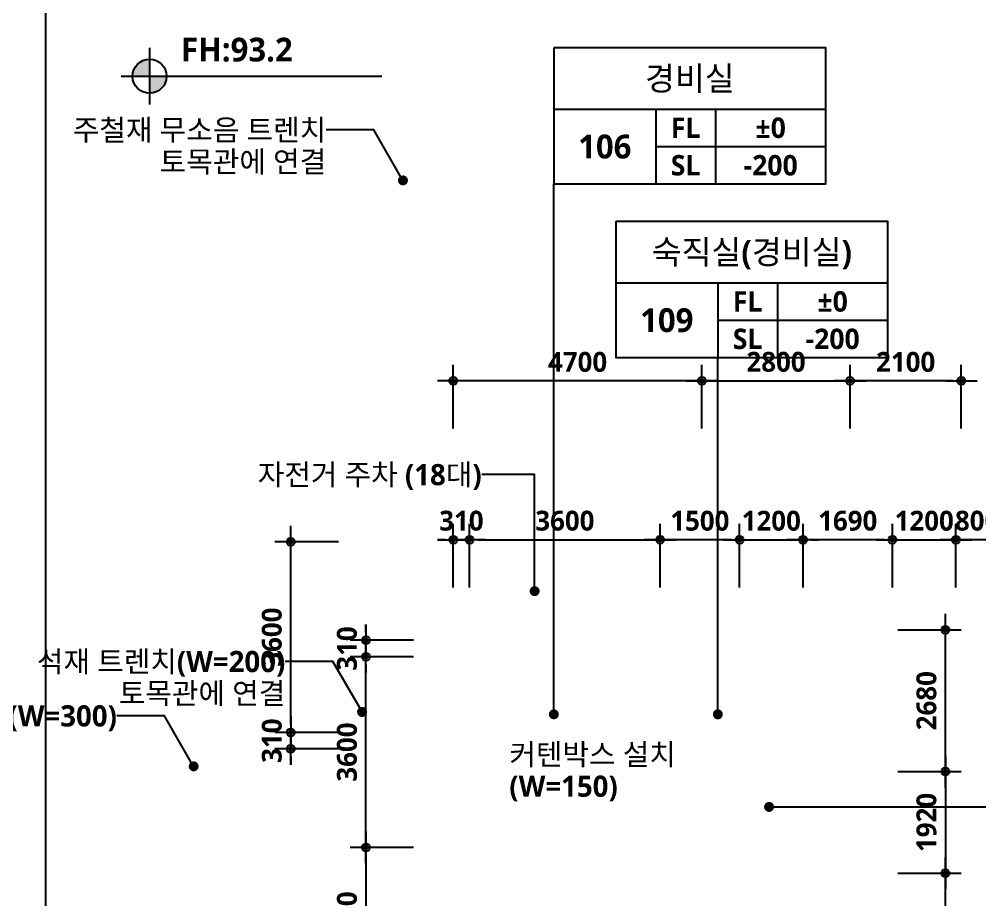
# Model space of a CAD drawing. Header units: millimetres. Extents: x -63924 to 190228206, y 0 to 456875599.
# Drawn here: x 11018 to 29170, y 328350 to 344979 of the extents above; entities that cross this region are included whole.
import ezdxf
from ezdxf.enums import TextEntityAlignment as Align

# ---------------------------------------------------------------- set-up
doc = ezdxf.new("R2010")
doc.units = ezdxf.units.MM
doc.header["$LTSCALE"] = 150
doc.header["$MEASUREMENT"] = 0
doc.header["$PDSIZE"] = -10
doc.layers.get('0').update_dxf_attribs({"linetype": 'CONTINUOUS'})
doc.layers.get('Defpoints').update_dxf_attribs({"color": 153, "linetype": 'CONTINUOUS'})
for name, color, linetype in [('A-ANNO-DIM', 4, 'CONTINUOUS'), ('A-ANNO-GRA1', 7, 'CONTINUOUS'), ('A-ANNO-LEAD', 4, 'CONTINUOUS'), ('A-ANNO-SYMB', 7, 'CONTINUOUS'), ('A-ANNO-TEXT1', 7, 'CONTINUOUS'), ('A-ANNO-TEXT2', 3, 'CONTINUOUS')]:
    doc.layers.add(name, color=color, linetype=linetype)
doc.layers.add('A-XXXX-SYMB', color=7, linetype='CONTINUOUS', lineweight=25)
doc.layers.add('G(그리드2)', color=235, linetype='CONTINUOUS', plot=False)
doc.styles.add('2020음성 1차', font='')
doc.styles.add('SH_나눔', font='')
doc.styles.add('SH_대대리576', font='')
doc.styles.get('2020음성 1차').set_extended_font_data('NanumGothic', bold=True)
doc.styles.get('SH_나눔').set_extended_font_data('NanumGothic', bold=True)
doc.styles.get('SH_대대리576').set_extended_font_data('NanumGothic', bold=True)
doc.dimstyles.new('SHP300내부', dxfattribs={"dimscale": 150, "dimtxt": 2.5, "dimasz": 1, "dimexe": 2, "dimexo": 2, "dimgap": 1, "dimtad": 1, "dimdec": 0, "dimzin": 0, "dimdsep": 46, "dimtxsty": 'SH_대대리576', "dimblk": 'DIMDOT', "dimcen": 0.09, "dimclrd": 256, "dimclre": 256, "dimclrt": 3, "dimadec": 0, "dimazin": 1, "dimtfac": 1, "dimtdec": 0, "dimtix": 1, "dimtmove": 2, "dimatfit": 0, "dimldrblk": 'DIMDOT', "dimfxl": 1, "dimtolj": 1, "dimtzin": 0, "dimlwd": -1, "dimlwe": -1, "dimarcsym": 0})

# ---------------------------------------------------------------- blocks, each defined once
blk = doc.blocks.new('DIMDOT')
at = {"color": 0}
blk.add_line((-2, 0), (2, 0), dxfattribs=at)
for radius in [0.5, 0.25]:
    blk.add_circle((0, 0), radius, dxfattribs=at)
blk = doc.blocks.new('*D972')
at = {"layer": 'A-ANNO-DIM', "transparency": 16777216}
for p, q in [((26720, 337250), (26720, 338450)), ((28820, 337250), (28820, 338450)), ((28670, 338150), (26870, 338150))]:
    blk.add_line(p, q, dxfattribs=at)
at = {"layer": 'Defpoints', "color": 0, "transparency": 16777216}
for p in [(26720, 338150), (26720, 336950), (28820, 336950)]:
    blk.add_point(p, dxfattribs=at)
at = {"layer": 'A-ANNO-DIM', "linetype": 'ByBlock', "transparency": 16777216, "xscale": 150, "yscale": 150, "zscale": 150, "rotation": 180}
blk.add_blockref('DIMDOT', (26720, 338150), dxfattribs=at)
at = {"layer": 'A-ANNO-DIM', "linetype": 'ByBlock', "transparency": 16777216, "xscale": 150, "yscale": 150, "zscale": 150}
blk.add_blockref('DIMDOT', (28820, 338150), dxfattribs=at)
at = {"layer": 'A-ANNO-DIM', "color": 3, "transparency": 16777216, "insert": (27770, 338506), "char_height": 375, "attachment_point": 5, "style": 'SH_대대리576'}
blk.add_mtext('\\A1;2100', dxfattribs=at)
blk = doc.blocks.new('*D973')
at = {"layer": 'A-ANNO-DIM', "transparency": 16777216}
for p, q in [((23920, 337250), (23920, 338450)), ((26720, 337250), (26720, 338450)), ((24070, 338150), (26570, 338150))]:
    blk.add_line(p, q, dxfattribs=at)
at = {"layer": 'Defpoints', "color": 0, "transparency": 16777216}
for p in [(26720, 338150), (23920, 336950), (26720, 336950)]:
    blk.add_point(p, dxfattribs=at)
at = {"layer": 'A-ANNO-DIM', "linetype": 'ByBlock', "transparency": 16777216, "xscale": 150, "yscale": 150, "zscale": 150, "rotation": 180}
blk.add_blockref('DIMDOT', (23920, 338150), dxfattribs=at)
at = {"layer": 'A-ANNO-DIM', "linetype": 'ByBlock', "transparency": 16777216, "xscale": 150, "yscale": 150, "zscale": 150}
blk.add_blockref('DIMDOT', (26720, 338150), dxfattribs=at)
at = {"layer": 'A-ANNO-DIM', "color": 3, "transparency": 16777216, "insert": (25320, 338507), "char_height": 375, "attachment_point": 5, "style": 'SH_대대리576'}
blk.add_mtext('\\A1;2800', dxfattribs=at)
blk = doc.blocks.new('*D974')
at = {"layer": 'A-ANNO-DIM', "transparency": 16777216}
for p, q in [((25830, 334250), (25830, 335450)), ((27520, 334250), (27520, 335450)), ((27370, 335150), (25980, 335150))]:
    blk.add_line(p, q, dxfattribs=at)
at = {"layer": 'Defpoints', "color": 0, "transparency": 16777216}
for p in [(25830, 335150), (25830, 333950), (27520, 333950)]:
    blk.add_point(p, dxfattribs=at)
at = {"layer": 'A-ANNO-DIM', "linetype": 'ByBlock', "transparency": 16777216, "xscale": 150, "yscale": 150, "zscale": 150, "rotation": 180}
blk.add_blockref('DIMDOT', (25830, 335150), dxfattribs=at)
at = {"layer": 'A-ANNO-DIM', "linetype": 'ByBlock', "transparency": 16777216, "xscale": 150, "yscale": 150, "zscale": 150}
blk.add_blockref('DIMDOT', (27520, 335150), dxfattribs=at)
at = {"layer": 'A-ANNO-DIM', "color": 3, "transparency": 16777216, "insert": (26675, 335507), "char_height": 375, "attachment_point": 5, "style": 'SH_대대리576'}
blk.add_mtext('\\A1;1690', dxfattribs=at)
blk = doc.blocks.new('*D975')
at = {"layer": 'A-ANNO-DIM', "transparency": 16777216}
for p, q in [((27520, 334250), (27520, 335450)), ((28720, 334250), (28720, 335450)), ((27370, 335150), (27220, 335150)), ((27520, 335150), (28720, 335150)), ((28870, 335150), (29020, 335150))]:
    blk.add_line(p, q, dxfattribs=at)
at = {"layer": 'Defpoints', "color": 0, "transparency": 16777216}
for p in [(28720, 335150), (27520, 333950), (28720, 333950)]:
    blk.add_point(p, dxfattribs=at)
at = {"layer": 'A-ANNO-DIM', "linetype": 'ByBlock', "transparency": 16777216, "xscale": 150, "yscale": 150, "zscale": 150}
blk.add_blockref('DIMDOT', (27520, 335150), dxfattribs=at)
at = {"layer": 'A-ANNO-DIM', "linetype": 'ByBlock', "transparency": 16777216, "xscale": 150, "yscale": 150, "zscale": 150, "rotation": 180}
blk.add_blockref('DIMDOT', (28720, 335150), dxfattribs=at)
at = {"layer": 'A-ANNO-DIM', "color": 3, "transparency": 16777216, "insert": (28120, 335506), "char_height": 375, "attachment_point": 5, "style": 'SH_대대리576'}
blk.add_mtext('\\A1;1200', dxfattribs=at)
blk = doc.blocks.new('*D976')
at = {"layer": 'A-ANNO-DIM', "transparency": 16777216}
for p, q in [((28720, 334250), (28720, 335450)), ((29520, 334250), (29520, 335450)), ((28570, 335150), (28420, 335150)), ((29520, 335150), (28720, 335150)), ((29670, 335150), (29820, 335150))]:
    blk.add_line(p, q, dxfattribs=at)
at = {"layer": 'Defpoints', "color": 0, "transparency": 16777216}
for p in [(28720, 335150), (28720, 333950), (29520, 333950)]:
    blk.add_point(p, dxfattribs=at)
at = {"layer": 'A-ANNO-DIM', "linetype": 'ByBlock', "transparency": 16777216, "xscale": 150, "yscale": 150, "zscale": 150}
blk.add_blockref('DIMDOT', (28720, 335150), dxfattribs=at)
at = {"layer": 'A-ANNO-DIM', "linetype": 'ByBlock', "transparency": 16777216, "xscale": 150, "yscale": 150, "zscale": 150, "rotation": 180}
blk.add_blockref('DIMDOT', (29520, 335150), dxfattribs=at)
at = {"layer": 'A-ANNO-DIM', "color": 3, "transparency": 16777216, "insert": (29120, 335507), "char_height": 375, "attachment_point": 5, "style": 'SH_대대리576'}
blk.add_mtext('\\A1;800', dxfattribs=at)
blk = doc.blocks.new('*D977')
at = {"layer": 'A-ANNO-DIM', "transparency": 16777216}
for p, q in [((24630, 334250), (24630, 335450)), ((25830, 334250), (25830, 335450)), ((24480, 335150), (24330, 335150)), ((24630, 335150), (25830, 335150)), ((25980, 335150), (26130, 335150))]:
    blk.add_line(p, q, dxfattribs=at)
at = {"layer": 'Defpoints', "color": 0, "transparency": 16777216}
for p in [(25830, 335150), (24630, 333950), (25830, 333950)]:
    blk.add_point(p, dxfattribs=at)
at = {"layer": 'A-ANNO-DIM', "linetype": 'ByBlock', "transparency": 16777216, "xscale": 150, "yscale": 150, "zscale": 150}
blk.add_blockref('DIMDOT', (24630, 335150), dxfattribs=at)
at = {"layer": 'A-ANNO-DIM', "linetype": 'ByBlock', "transparency": 16777216, "xscale": 150, "yscale": 150, "zscale": 150, "rotation": 180}
blk.add_blockref('DIMDOT', (25830, 335150), dxfattribs=at)
at = {"layer": 'A-ANNO-DIM', "color": 3, "transparency": 16777216, "insert": (25230, 335506), "char_height": 375, "attachment_point": 5, "style": 'SH_대대리576'}
blk.add_mtext('\\A1;1200', dxfattribs=at)
blk = doc.blocks.new('*D978')
at = {"layer": 'A-ANNO-DIM', "transparency": 16777216}
for p, q in [((23130, 334250), (23130, 335450)), ((24630, 334250), (24630, 335450)), ((24480, 335150), (23280, 335150))]:
    blk.add_line(p, q, dxfattribs=at)
at = {"layer": 'Defpoints', "color": 0, "transparency": 16777216}
for p in [(23130, 335150), (23130, 333950), (24630, 333950)]:
    blk.add_point(p, dxfattribs=at)
at = {"layer": 'A-ANNO-DIM', "linetype": 'ByBlock', "transparency": 16777216, "xscale": 150, "yscale": 150, "zscale": 150, "rotation": 180}
blk.add_blockref('DIMDOT', (23130, 335150), dxfattribs=at)
at = {"layer": 'A-ANNO-DIM', "linetype": 'ByBlock', "transparency": 16777216, "xscale": 150, "yscale": 150, "zscale": 150}
blk.add_blockref('DIMDOT', (24630, 335150), dxfattribs=at)
at = {"layer": 'A-ANNO-DIM', "color": 3, "transparency": 16777216, "insert": (23880, 335506), "char_height": 375, "attachment_point": 5, "style": 'SH_대대리576'}
blk.add_mtext('\\A1;1500', dxfattribs=at)
blk = doc.blocks.new('*D979')
at = {"layer": 'A-ANNO-DIM', "transparency": 16777216}
for p, q in [((19220, 337250), (19220, 338450)), ((23920, 337250), (23920, 338450)), ((23770, 338150), (19370, 338150))]:
    blk.add_line(p, q, dxfattribs=at)
at = {"layer": 'Defpoints', "color": 0, "transparency": 16777216}
for p in [(19220, 338150), (19220, 336950), (23920, 336950)]:
    blk.add_point(p, dxfattribs=at)
at = {"layer": 'A-ANNO-DIM', "linetype": 'ByBlock', "transparency": 16777216, "xscale": 150, "yscale": 150, "zscale": 150, "rotation": 180}
blk.add_blockref('DIMDOT', (19220, 338150), dxfattribs=at)
at = {"layer": 'A-ANNO-DIM', "linetype": 'ByBlock', "transparency": 16777216, "xscale": 150, "yscale": 150, "zscale": 150}
blk.add_blockref('DIMDOT', (23920, 338150), dxfattribs=at)
at = {"layer": 'A-ANNO-DIM', "color": 3, "transparency": 16777216, "insert": (21570, 338506), "char_height": 375, "attachment_point": 5, "style": 'SH_대대리576'}
blk.add_mtext('\\A1;4700', dxfattribs=at)
blk = doc.blocks.new('*D980')
at = {"layer": 'A-ANNO-DIM', "transparency": 16777216}
for p, q in [((19530, 334250), (19530, 335450)), ((23130, 334250), (23130, 335450)), ((19680, 335150), (22980, 335150))]:
    blk.add_line(p, q, dxfattribs=at)
at = {"layer": 'Defpoints', "color": 0, "transparency": 16777216}
for p in [(23130, 335150), (19530, 333950), (23130, 333950)]:
    blk.add_point(p, dxfattribs=at)
at = {"layer": 'A-ANNO-DIM', "linetype": 'ByBlock', "transparency": 16777216, "xscale": 150, "yscale": 150, "zscale": 150, "rotation": 180}
blk.add_blockref('DIMDOT', (19530, 335150), dxfattribs=at)
at = {"layer": 'A-ANNO-DIM', "linetype": 'ByBlock', "transparency": 16777216, "xscale": 150, "yscale": 150, "zscale": 150}
blk.add_blockref('DIMDOT', (23130, 335150), dxfattribs=at)
at = {"layer": 'A-ANNO-DIM', "color": 3, "transparency": 16777216, "insert": (21330, 335507), "char_height": 375, "attachment_point": 5, "style": 'SH_대대리576'}
blk.add_mtext('\\A1;3600', dxfattribs=at)
blk = doc.blocks.new('*D981')
at = {"layer": 'A-ANNO-DIM', "transparency": 16777216}
for p, q in [((19220, 334250), (19220, 335450)), ((19530, 334250), (19530, 335450)), ((19070, 335150), (18920, 335150)), ((19530, 335150), (19220, 335150)), ((19680, 335150), (19830, 335150))]:
    blk.add_line(p, q, dxfattribs=at)
at = {"layer": 'Defpoints', "color": 0, "transparency": 16777216}
for p in [(19220, 335150), (19220, 333950), (19530, 333950)]:
    blk.add_point(p, dxfattribs=at)
at = {"layer": 'A-ANNO-DIM', "linetype": 'ByBlock', "transparency": 16777216, "xscale": 150, "yscale": 150, "zscale": 150}
blk.add_blockref('DIMDOT', (19220, 335150), dxfattribs=at)
at = {"layer": 'A-ANNO-DIM', "linetype": 'ByBlock', "transparency": 16777216, "xscale": 150, "yscale": 150, "zscale": 150, "rotation": 180}
blk.add_blockref('DIMDOT', (19530, 335150), dxfattribs=at)
at = {"layer": 'A-ANNO-DIM', "color": 3, "transparency": 16777216, "insert": (19375, 335507), "char_height": 375, "attachment_point": 5, "style": 'SH_대대리576'}
blk.add_mtext('\\A1;310', dxfattribs=at)
blk = doc.blocks.new('*D990')
at = {"layer": 'A-ANNO-DIM', "transparency": 16777216}
for p, q in [((27620, 328850), (28820, 328850)), ((28520, 325300), (28520, 328700)), ((27620, 325150), (28820, 325150))]:
    blk.add_line(p, q, dxfattribs=at)
at = {"layer": 'Defpoints', "color": 0, "transparency": 16777216}
for p in [(27320, 328850), (28520, 328850), (27320, 325150)]:
    blk.add_point(p, dxfattribs=at)
at = {"layer": 'A-ANNO-DIM', "linetype": 'ByBlock', "transparency": 16777216, "xscale": 150, "yscale": 150, "zscale": 150}
for p, rotation in [((28520, 328850), 90.00000000000006), ((28520, 325150), 270.0000000000001)]:
    blk.add_blockref('DIMDOT', p, dxfattribs=dict(at, rotation=rotation))
at = {"layer": 'A-ANNO-DIM', "color": 3, "transparency": 16777216, "insert": (28163, 327000), "char_height": 375, "attachment_point": 5, "rotation": 90, "style": 'SH_대대리576'}
blk.add_mtext('\\A1;3700', dxfattribs=at)
blk = doc.blocks.new('*D991')
at = {"layer": 'A-ANNO-DIM', "transparency": 16777216}
for p, q in [((27620, 330770), (28820, 330770)), ((28520, 330620), (28520, 329000)), ((27620, 328850), (28820, 328850))]:
    blk.add_line(p, q, dxfattribs=at)
at = {"layer": 'Defpoints', "color": 0, "transparency": 16777216}
for p in [(27320, 330770), (27320, 328850), (28520, 328850)]:
    blk.add_point(p, dxfattribs=at)
at = {"layer": 'A-ANNO-DIM', "linetype": 'ByBlock', "transparency": 16777216, "xscale": 150, "yscale": 150, "zscale": 150}
for p, rotation in [((28520, 330770), 90), ((28520, 328850), 270)]:
    blk.add_blockref('DIMDOT', p, dxfattribs=dict(at, rotation=rotation))
at = {"layer": 'A-ANNO-DIM', "color": 3, "transparency": 16777216, "insert": (28163, 329810), "char_height": 375, "attachment_point": 5, "rotation": 90, "style": 'SH_대대리576'}
blk.add_mtext('\\A1;1920', dxfattribs=at)
blk = doc.blocks.new('*D992')
at = {"layer": 'A-ANNO-DIM', "transparency": 16777216}
for p, q in [((27620, 333450), (28820, 333450)), ((28520, 330920), (28520, 333300)), ((27620, 330770), (28820, 330770))]:
    blk.add_line(p, q, dxfattribs=at)
at = {"layer": 'Defpoints', "color": 0, "transparency": 16777216}
for p in [(27320, 333450), (28520, 333450), (27320, 330770)]:
    blk.add_point(p, dxfattribs=at)
at = {"layer": 'A-ANNO-DIM', "linetype": 'ByBlock', "transparency": 16777216, "xscale": 150, "yscale": 150, "zscale": 150}
for p, rotation in [((28520, 333450), 90.00000000000007), ((28520, 330770), 270.0000000000001)]:
    blk.add_blockref('DIMDOT', p, dxfattribs=dict(at, rotation=rotation))
at = {"layer": 'A-ANNO-DIM', "color": 3, "transparency": 16777216, "insert": (28163, 332110), "char_height": 375, "attachment_point": 5, "rotation": 90, "style": 'SH_대대리576'}
blk.add_mtext('\\A1;2680', dxfattribs=at)
blk = doc.blocks.new('A$C2E1A0DD2')
at = {"layer": 'A-ANNO-SYMB'}
h = blk.add_hatch(color=256, dxfattribs=at)
h.paths.add_polyline_path([(750, 1200, 0.414214), (300, 750), (750, 750)])
h.paths.add_polyline_path([(1200, 750), (750, 750), (750, 300, 0.414214)])
for p, q in [((750, 1500), (750, 0)), ((0, 750), (1500, 750))]:
    blk.add_line(p, q, dxfattribs=at)
blk.add_circle((750, 750), 450, dxfattribs=at)
blk = doc.blocks.new('A$C19A65A13')
at = {"layer": 'A-XXXX-SYMB'}
blk.add_line((1500, 750), (6891, 750), dxfattribs=at)
blk.add_blockref('A$C2E1A0DD2', (0, 0), dxfattribs=at)
blk = doc.blocks.new('G$C9D92D8A7')
at = {"layer": 'A-ANNO-GRA1'}
for p, q in [((0, 11), (40, 11)), ((15, 11), (15, 0)), ((23.75, 11), (23.75, 0)), ((15, 5.5), (40, 5.5))]:
    blk.add_line(p, q, dxfattribs=at)
blk.add_lwpolyline([(0, 20), (0, 0), (40, 0), (40, 20)], close=True, dxfattribs=at)
at = {"style": '2020음성 1차'}
for tag, height, p in [('실명', 3.5, (20, 15.5)), ('마감레벨', 3, (31.875, 8.25)), ('실번호', 3.5, (7.5, 5.5)), ('구조레벨', 3, (31.875, 2.75))]:
    blk.add_attdef(tag, text='', height=height, dxfattribs=at).set_placement(p, align=Align.MIDDLE_CENTER)
at = {"layer": 'A-ANNO-TEXT1', "style": 'SH_나눔'}
for s, p in [('FL', (19.375, 8.25)), ('SL', (19.375, 2.75))]:
    blk.add_text(s, height=3, dxfattribs=at).set_placement(p, align=Align.MIDDLE)
blk = doc.blocks.new('*D1783')
at = {"layer": 'A-ANNO-DIM', "transparency": 16777216}
for p, q in [((17050, 335110), (15850, 335110)), ((16150, 331660), (16150, 334960)), ((17050, 331510), (15850, 331510))]:
    blk.add_line(p, q, dxfattribs=at)
at = {"layer": 'Defpoints', "color": 0, "transparency": 16777216}
for p in [(16150, 335110), (17350, 335110), (17350, 331510)]:
    blk.add_point(p, dxfattribs=at)
at = {"layer": 'A-ANNO-DIM', "linetype": 'ByBlock', "transparency": 16777216, "xscale": 150, "yscale": 150, "zscale": 150}
for p, rotation in [((16150, 335110), 89.99999999999994), ((16150, 331510), 269.9999999999999)]:
    blk.add_blockref('DIMDOT', p, dxfattribs=dict(at, rotation=rotation))
at = {"layer": 'A-ANNO-DIM', "color": 3, "transparency": 16777216, "insert": (15793, 333310), "char_height": 375, "attachment_point": 5, "rotation": 90, "style": 'SH_대대리576'}
blk.add_mtext('\\A1;3600', dxfattribs=at)
blk = doc.blocks.new('*D1784')
at = {"layer": 'A-ANNO-DIM', "transparency": 16777216}
for p, q in [((16150, 331660), (16150, 331810)), ((17050, 331510), (15850, 331510)), ((16150, 331510), (16150, 331200)), ((17050, 331200), (15850, 331200)), ((16150, 331050), (16150, 330900))]:
    blk.add_line(p, q, dxfattribs=at)
at = {"layer": 'Defpoints', "color": 0, "transparency": 16777216}
for p in [(17350, 331510), (16150, 331200), (17350, 331200)]:
    blk.add_point(p, dxfattribs=at)
at = {"layer": 'A-ANNO-DIM', "linetype": 'ByBlock', "transparency": 16777216, "xscale": 150, "yscale": 150, "zscale": 150}
for p, rotation in [((16150, 331510), 270), ((16150, 331200), 90)]:
    blk.add_blockref('DIMDOT', p, dxfattribs=dict(at, rotation=rotation))
at = {"layer": 'A-ANNO-DIM', "color": 3, "transparency": 16777216, "insert": (15793, 331355), "char_height": 375, "attachment_point": 5, "rotation": 90, "style": 'SH_대대리576'}
blk.add_mtext('\\A1;310', dxfattribs=at)
blk = doc.blocks.new('*D1785')
at = {"layer": 'A-ANNO-DIM', "transparency": 16777216}
for p, q in [((18470, 332940), (17270, 332940)), ((17570, 329490), (17570, 332790)), ((18470, 329340), (17270, 329340))]:
    blk.add_line(p, q, dxfattribs=at)
at = {"layer": 'Defpoints', "color": 0, "transparency": 16777216}
for p in [(17570, 332940), (18770, 332940), (18770, 329340)]:
    blk.add_point(p, dxfattribs=at)
at = {"layer": 'A-ANNO-DIM', "linetype": 'ByBlock', "transparency": 16777216, "xscale": 150, "yscale": 150, "zscale": 150}
for p, rotation in [((17570, 332940), 89.99999999999994), ((17570, 329340), 269.9999999999999)]:
    blk.add_blockref('DIMDOT', p, dxfattribs=dict(at, rotation=rotation))
at = {"layer": 'A-ANNO-DIM', "color": 3, "transparency": 16777216, "insert": (17213, 331140), "char_height": 375, "attachment_point": 5, "rotation": 90, "style": 'SH_대대리576'}
blk.add_mtext('\\A1;3600', dxfattribs=at)
blk = doc.blocks.new('*D1786')
at = {"layer": 'A-ANNO-DIM', "transparency": 16777216}
for p, q in [((18470, 329340), (17270, 329340)), ((17570, 329190), (17570, 326710)), ((18470, 326560), (17270, 326560))]:
    blk.add_line(p, q, dxfattribs=at)
at = {"layer": 'Defpoints', "color": 0, "transparency": 16777216}
for p in [(18770, 329340), (17570, 326560), (18770, 326560)]:
    blk.add_point(p, dxfattribs=at)
at = {"layer": 'A-ANNO-DIM', "linetype": 'ByBlock', "transparency": 16777216, "xscale": 150, "yscale": 150, "zscale": 150}
for p, rotation in [((17570, 329340), 90.00000000000007), ((17570, 326560), 270.0000000000001)]:
    blk.add_blockref('DIMDOT', p, dxfattribs=dict(at, rotation=rotation))
at = {"layer": 'A-ANNO-DIM', "color": 3, "transparency": 16777216, "insert": (17213, 327950), "char_height": 375, "attachment_point": 5, "rotation": 90, "style": 'SH_대대리576'}
blk.add_mtext('\\A1;2780', dxfattribs=at)
blk = doc.blocks.new('*D1787')
at = {"layer": 'A-ANNO-DIM', "transparency": 16777216}
for p, q in [((17570, 333400), (17570, 333550)), ((18470, 333250), (17270, 333250)), ((17570, 333250), (17570, 332940)), ((18470, 332940), (17270, 332940)), ((17570, 332790), (17570, 332640))]:
    blk.add_line(p, q, dxfattribs=at)
at = {"layer": 'Defpoints', "color": 0, "transparency": 16777216}
for p in [(18770, 333250), (17570, 332940), (18770, 332940)]:
    blk.add_point(p, dxfattribs=at)
at = {"layer": 'A-ANNO-DIM', "linetype": 'ByBlock', "transparency": 16777216, "xscale": 150, "yscale": 150, "zscale": 150}
for p, rotation in [((17570, 333250), 270), ((17570, 332940), 90)]:
    blk.add_blockref('DIMDOT', p, dxfattribs=dict(at, rotation=rotation))
at = {"layer": 'A-ANNO-DIM', "color": 3, "transparency": 16777216, "insert": (17213, 333095), "char_height": 375, "attachment_point": 5, "rotation": 90, "style": 'SH_대대리576'}
blk.add_mtext('\\A1;310', dxfattribs=at)

msp = doc.modelspace()

# ---------------------------------------------------------------- linework, layer by layer
for points in [[(21120, 331852.2), (21120, 341867.9)], [(24220, 331852.2), (24220, 338589.3)], [(25188.1, 330103.8), (36110.9, 330103.8)]]:
    msp.add_lwpolyline(points)
at = {"const_width": 93.8}
for points in [[(21120, 331805.4, -1), (21120, 331899.1, -1)], [(24220, 331805.4, -1), (24220, 331899.1, -1)], [(25141.3, 330103.8, -1), (25235, 330103.8, -1)]]:
    msp.add_lwpolyline(points, format="xyb", close=True, dxfattribs=at)
at = {"layer": 'A-ANNO-LEAD'}
for points in [[(18270, 341935.1), (17720, 342887.8), (16820, 342887.8)], [(20758.2, 334179), (20758.2, 336379), (19758.2, 336379)], [(17497, 331896.8), (16947, 332849.4), (16047, 332849.4)], [(14315, 330870), (13765, 331822.6), (12865, 331822.6)]]:
    msp.add_lwpolyline(points, dxfattribs=at)
at = {"layer": 'A-ANNO-LEAD', "const_width": 93.8}
for points in [[(18293.4, 341894.5, -1), (18246.6, 341975.7, -1)], [(20758.2, 334132.1, -1), (20758.2, 334225.8, -1)], [(17520.4, 331856.2, -1), (17473.6, 331937.4, -1)], [(14338.4, 330829.4, -1), (14291.6, 330910.6, -1)]]:
    msp.add_lwpolyline(points, format="xyb", close=True, dxfattribs=at)
at = {"layer": 'A-ANNO-LEAD'}
msp.add_lwpolyline([(19225.9, 330040.8, 0, 100, 0), (19375.9, 330300.6, 0, 0, 0), (19834.6, 331095, 0, 0, 0), (20280, 331095, 0, 0, 0)], format="xyseb", dxfattribs=at)
at = {"layer": 'G(그리드2)'}
msp.add_lwpolyline([(11520, 366550), (79520, 366550), (79520, 276950), (11520, 276950)], close=True, dxfattribs=at)

# ---------------------------------------------------------------- block references
at = {"xscale": 0.7142857071428214, "yscale": 0.7142857071428214, "zscale": 0.7142857071428214}
msp.add_blockref('A$C19A65A13', (12946.8, 343365.7), dxfattribs=at)
at = {"layer": 'A-ANNO-TEXT1'}
ref = msp.add_blockref('G$C9D92D8A7', (21120, 341867.9), dxfattribs=dict(at, xscale=128.5714285714286, yscale=128.5714285714286, zscale=128.5714285714286))
ref.add_attrib('실명', '경비실', dxfattribs={"layer": 'A-ANNO-TEXT2', "height": 450, "style": '2020음성 1차'}).set_placement((23691.4, 343860.7, 191285.7), align=Align.MIDDLE_CENTER)
ref.add_attrib('실번호', '106', dxfattribs={"layer": 'A-ANNO-TEXT2', "height": 450, "style": '2020음성 1차'}).set_placement((22084.3, 342575, 191285.7), align=Align.MIDDLE_CENTER)
ref.add_attrib('마감레벨', '%%p0', dxfattribs={"height": 385.71, "style": '2020음성 1차'}).set_placement((25218.2, 342928.6, 191285.7), align=Align.MIDDLE_CENTER)
ref.add_attrib('구조레벨', '-200', dxfattribs={"height": 385.71, "style": '2020음성 1차'}).set_placement((25218.2, 342221.4, 191285.7), align=Align.MIDDLE_CENTER)
ref = msp.add_blockref('G$C9D92D8A7', (22291.4, 338589.3), dxfattribs=dict(at, xscale=128.5714285714286, yscale=128.5714285714286, zscale=128.5714285714286))
ref.add_attrib('실명', '숙직실(경비실)', dxfattribs={"layer": 'A-ANNO-TEXT2', "height": 450, "style": '2020음성 1차'}).set_placement((24862.9, 340582.1, 191285.7), align=Align.MIDDLE_CENTER)
ref.add_attrib('실번호', '109', dxfattribs={"layer": 'A-ANNO-TEXT2', "height": 450, "style": '2020음성 1차'}).set_placement((23255.7, 339296.4, 191285.7), align=Align.MIDDLE_CENTER)
ref.add_attrib('마감레벨', '%%p0', dxfattribs={"height": 385.71, "style": '2020음성 1차'}).set_placement((26389.6, 339650, 191285.7), align=Align.MIDDLE_CENTER)
ref.add_attrib('구조레벨', '-200', dxfattribs={"height": 385.71, "style": '2020음성 1차'}).set_placement((26389.6, 338942.9, 191285.7), align=Align.MIDDLE_CENTER)

# ---------------------------------------------------------------- texts
at = {"color": 1, "style": 'SH_대대리576'}
msp.add_text('FH:93.2', height=450, dxfattribs=at).set_placement((14076.4, 344405.7), align=Align.MIDDLE_LEFT)
at = {"layer": 'A-ANNO-TEXT1', "style": '2020음성 1차'}
for s, p in [('주철재 무소음 트렌치', (16820, 342887.8)), ('토목관에 연결', (16820, 342287.8)), ('자전거 주차 (18대)', (19758.2, 336379)), ('석재 트렌치(W=200)', (16047, 332849.4)), ('토목관에 연결', (16047, 332249.4)), ('오픈 트렌치(W=300)', (12865, 331822.6))]:
    msp.add_text(s, height=400, dxfattribs=at).set_placement(p, align=Align.MIDDLE_RIGHT)
for s, p in [('커텐박스 설치', (20280, 331095)), ('(W=150)', (20280, 330495))]:
    msp.add_text(s, height=400, dxfattribs=at).set_placement(p, align=Align.MIDDLE_LEFT)

# ---------------------------------------------------------------- dimensions: what is measured, and where the dimension line sits
at = {"layer": 'A-ANNO-DIM'}
for base, p1, p2, angle, picture, middle in [((19220, 338150), (23920, 336950), (19220, 336950), 0, '*D979', (21570, 338505.6)), ((26720, 338150), (23920, 336950), (26720, 336950), 180, '*D973', (25320, 338506.9)), ((26720, 338150), (28820, 336950), (26720, 336950), 0, '*D972', (27770, 338506.1)), ((19220, 335150), (19530, 333950), (19220, 333950), 0, '*D981', (19375, 335506.9)), ((23130, 335150), (19530, 333950), (23130, 333950), 180, '*D980', (21330, 335506.9)), ((23130, 335150), (24630, 333950), (23130, 333950), 0, '*D978', (23880, 335506.1)), ((25830, 335150), (24630, 333950), (25830, 333950), 180, '*D977', (25230, 335506.1)), ((25830, 335150), (27520, 333950), (25830, 333950), 0, '*D974', (26675, 335506.9)), ((28720, 335150), (27520, 333950), (28720, 333950), 180, '*D975', (28120, 335506.1)), ((28720, 335150), (29520, 333950), (28720, 333950), 0, '*D976', (29120, 335506.9)), ((16150, 335110), (17350, 331510), (17350, 335110), 270, '*D1783', (15793.1, 333310)), ((28520, 333450), (27320, 330770), (27320, 333450), 270, '*D992', (28163.1, 332110)), ((17570, 332940), (18770, 333250), (18770, 332940), 90, '*D1787', (17213.1, 333095)), ((17570, 332940), (18770, 329340), (18770, 332940), 270, '*D1785', (17213.1, 331140)), ((16150, 331200), (17350, 331510), (17350, 331200), 90, '*D1784', (15793.1, 331355)), ((28520, 328850), (27320, 330770), (27320, 328850), 90, '*D991', (28163.1, 329810)), ((17570, 326560), (18770, 329340), (18770, 326560), 90, '*D1786', (17213.1, 327950)), ((28520, 328850), (27320, 325150), (27320, 328850), 270, '*D990', (28163.1, 327000))]:
    dim = msp.add_linear_dim(base=base, p1=p1, p2=p2, angle=angle, dimstyle='SHP300내부', dxfattribs=at)
    dim.commit()
    dim.dimension.update_dxf_attribs({"geometry": picture, "text_midpoint": middle})

doc.saveas('drawing.dxf')
